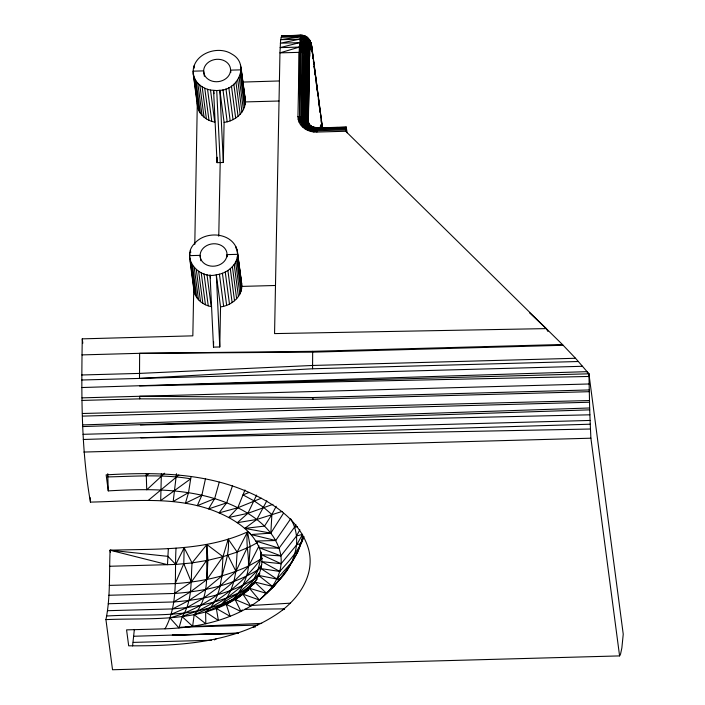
<?xml version="1.0" encoding="UTF-8"?>
<svg xmlns="http://www.w3.org/2000/svg" width="705" height="705" viewBox="0 0 705 705"><rect width="100%" height="100%" fill="white"/><g stroke="black" fill="none" stroke-linecap="round" stroke-linejoin="round"><path stroke-width="1.06" d="M322.441 127.993L311.962 48.01C311.619 41.939 307.794 34.378 300.665 35.409L299.334 47.094L297.951 116.537C297.81 126.23 307.953 132.584 316.88 132.047L345.723 131.262L562.396 344.489L575.536 358.272L588.931 373.809L623.238 634.192L621.854 647.957L620.541 654.143L619.589 655.906L112.527 669.75L105.926 619.607C148.958 617.765 196.395 622.797 235.118 599.497C250.531 590.411 264.86 573.773 261.379 554.685C256.787 533.905 237.391 520.898 219.061 512.887C178.532 495.298 133.174 501.255 90.443 502.101C80.96 448.213 81.41 393.355 82.256 338.858L192.835 335.836L193.752 287.719M322.37 127.605L311.566 45.455L309.565 39.833L307.821 38.29M312.668 351.328L312.562 368.786L139.493 378.426L139.634 353.32L312.668 351.328L562.396 344.489M176.038 548.164C174.355 575.016 178.621 604.255 165.041 628.825L126.574 629.873L128.68 645.815C178.03 646.036 230.843 643.251 273.813 616.082C296.171 602.458 315.963 576.584 308.561 549.116C299.413 518.219 269.134 500.074 240.854 488.997C198.034 472.421 151.311 472.332 106.147 474.844L108.262 490.883C151.778 488.424 197.744 487.957 237.796 507.759C257.272 517.523 277.25 533.077 280.89 555.901C283.595 577.272 267.847 595.54 250.751 606.044C225.08 621.66 194.756 627.75 165.041 628.825M105.926 619.607C110.57 596.835 109.072 573.315 110.103 550.217C156.166 548.675 204.494 551.513 247.552 531.887L250.249 533.447M194.791 244.415L197.294 103.238M220.55 306.86C231.795 305.635 243.251 295.906 241.683 283.789L237.453 251.72C233.937 232.659 206.248 229.909 194.73 243.304C180.242 257.625 198.836 279.603 216.32 274.783L220.55 306.86L219.784 346.957L213.509 347.133L213.606 341.714M193.223 73.778C194.43 82.397 202.309 88.557 210.513 90.046L214.743 122.124C206.539 120.625 198.651 114.474 197.453 105.856L193.223 73.778C191.407 54.452 217.378 44.406 232.051 54.197C249.931 64.067 237.982 90.205 219.863 90.302L224.093 122.379L223.326 162.485L217.052 162.652L217.149 157.233M218.77 236.228L220.189 162.573L216.726 90.557L210.513 90.046M109.795 566.256L175.765 564.449L184.155 547.785L192.06 562.916C190.702 580.761 192.624 601.074 182.216 616.69L192.624 626.313L194.183 614.716C211.615 595.919 205.446 567.745 206.891 544.524L222.965 556.686L237.136 552.077L250.187 546.56L257.422 542.656M109.301 585.388L175.192 583.59L183.793 563.692L184.155 547.785M248.407 590.129L242.467 594.236L216.347 608.486L230.138 616.346L226.226 604.308C236.51 598.122 242.978 587.406 246.486 576.17C251.588 561.77 245.049 546.719 247.552 531.887L237.136 552.077L235.937 571.341L233.875 581.502L230.826 590.438L226.843 597.981L221.987 604.035L216.347 608.486L218.374 620.453L205.613 611.975L210.284 607.833L226.843 597.981L242.978 585.291L257.845 570.028L261.687 564.793M254.549 583.502L232.765 599.479L205.613 611.975L205.816 623.793L194.183 614.716L210.284 607.833C215.457 601.532 218.233 593.777 220.172 585.961C222.031 570.107 230.182 555.487 228.226 539.175L237.136 552.077M316.88 132.047L317.365 127.772L307.829 126.195L299.008 121.991C303.538 120 309.098 121.551 310.429 126.706L304.296 117.612L304.093 52.928L304.754 40.194L305.97 36.404C313.355 41.392 308.966 50.284 309.504 57.422L308.27 121.612L308.684 125.182L308.006 120.687L308.684 55.616L309.918 41.463L309.565 39.833L308.79 41.119L307.997 50.196L306.631 118.978L308.006 123.49L312.156 127.147M345.723 131.262L346.208 126.988L347.133 132.787M161.357 473.778L160.696 500.585L190.702 478.81C163.304 474.13 135.448 476.289 107.839 476.924L108.262 490.883M108.27 603.744L173.668 601.955L190.297 591.98L206.962 579.492L207.869 560.316L206.891 544.524L192.06 562.916L175.765 564.449L167.94 556.351L110.103 550.217L110.385 552.385M168.345 548.516L167.49 564.679L110.103 550.217M257.29 578.972C248.019 590.543 233.196 594.703 221.987 604.035C208.874 608.794 194.941 610.75 182.216 616.69L178.982 627.996L169.887 617.853C200.863 609.34 227.882 589.874 248.856 565.877L250.187 546.56L247.552 531.887M132.584 645.93L134.355 629.442M261.044 552.05C260.356 570.645 251.474 589.759 235.118 599.497L240.978 611.526L242.317 609.887M176.488 473.707L173.192 501.484L188.526 492.592L191.029 476.695M224.093 122.379C235.338 121.154 246.794 111.425 245.217 99.317L240.995 67.239M219.784 346.957L216.32 274.783C227.565 273.558 239.03 263.829 237.453 251.72M547.926 331.438L546.26 328.609L274.562 333.597L279.955 52.866L280.643 39.691L281.894 35.779L301.132 35.25L304.428 35.744L306.922 37.48L307.768 39.824L309.618 53.492L309.257 44.6L308.147 38.625L306.922 37.48L305.67 48.486L305.573 118.237L309.486 125.587C308.852 120.053 303.027 118.132 298.189 119.312C302.709 124.098 309.187 126.336 315.47 127.684L315.717 127.949C310.746 127.385 305.459 123.692 305.573 118.237L306.939 49.271L308.147 38.625L309.16 39.965L310.024 47.543L310.306 41.331L311.557 46.671M280.44 578.1L274.078 586.269L266.596 593.399L249.464 588.27L259.325 599.981L274.078 586.269L280.44 578.1L278.81 579.572M261.502 553.372L260.48 559.594C244 581.334 222.569 599.241 197.823 610.83C167.878 616.831 137.096 614.125 106.799 616.011M264.578 594.35L266.596 593.399L254.708 582.004L272.482 586.393C292.161 570.83 304.763 542.083 290.663 518.792L275.717 540.524L255.871 541.035L279.074 548.146L294.434 527.331L295.871 524.546M302.56 534.346L296.735 544.789L281.128 563.709L261.379 554.685L280.89 555.901L296.47 536.038L302.56 534.346C301.246 551.522 289.64 565.172 280.343 578.805L276.898 579.052L258.568 575.412L259.907 573.764M219.264 482.149L214.637 498.655L197.285 505.688L201.868 495.227L205.543 478.457M311.169 43.745L312.086 49.403L310.72 42.177L310.967 44.609L310.782 42.943L309.786 46.045L309.354 52.337L308.393 123.005M303.829 536.752C299.317 550.376 289.032 560.872 279.788 571.455L260.982 568.6L276.898 579.052L291.993 562L297.625 552.244L302.93 537.827M188.526 492.592L185.45 503.194L201.868 495.227M228.226 539.175L222.965 556.686L221.908 575.897L205.578 589.468L188.843 600.528L172.593 608.926L107.583 610.697M261.317 498.224L237.796 507.759L219.061 512.887L226.666 502.859L232.535 485.648M244.952 489.957L237.796 507.759L228.693 517.496L247.904 513.319L272.967 504.331M292.478 560.81L293.298 558.774M303.785 536.584L301 543.379L296.735 544.789M256.611 495.077L247.904 513.319L237.303 522.687L256.858 519.453L282.132 511.433M266.825 500.823L256.858 519.453L244.767 528.398L270.843 533.139L283.481 513.222M171.324 614.249L186.992 607.56L203.569 598.104L220.172 585.961L235.937 571.341L247.138 547.855M175.192 583.59C200.502 581.881 225.776 576.646 248.856 565.877L259.026 545.917M276.201 506.26L271.874 514.518L264.534 526.089L244.767 528.398M296.47 536.038L299.863 529.737M291.932 561.753L287.041 570.239L281.762 576.523M214.637 498.655L208.548 508.931L226.666 502.859M299.775 545.344L301.899 541.81M206.962 579.492L222.965 556.686L207.869 560.316L192.06 562.916M108.843 595.267L174.54 593.469L191.319 582.066L206.556 560.528M266.323 593.284L267.644 591.548M259.466 572.901L253.923 579.378L238.378 593.108L226.843 597.981L214.311 602.052L200.969 605.26L186.992 607.56L172.593 608.926M246.556 591.469L235.118 599.497L250.751 606.044L252.073 604.52M164.688 473.205L146.728 489.825L146.305 475.866L148.737 473.672M250.566 587.38L242.467 594.236L226.226 604.308L240.978 611.526M148.138 500.515L178.832 475.038M248.812 589.406L242.899 594.13L250.751 606.044M245.587 592.209L242.899 594.13L259.325 599.981M262.181 558.422L248.856 565.877M261.458 567.534C235.831 584.507 204.82 591.248 174.54 593.469M259.14 575.774C234.192 593.037 203.507 599.752 173.668 601.955M214.391 639.911L216.144 638.933M315.717 127.949L312.694 127.605L310.315 131.262L316.977 129.623L345.82 128.839M303.291 36.36L304.428 35.744M295.236 553.478L297.625 552.244M248.794 492.566L242.969 494.901L254.152 500.911L263.688 507.45L271.874 514.518L270.843 533.139L250.989 534.54L275.717 540.524M282.608 609.825L284.582 609.085M345.758 129.949L316.915 130.733L313.54 131.897L314.545 128.636L315.47 127.684M294.434 527.331L297.378 526.547M345.899 127.966L317.047 128.751L307.301 130.161L309.865 127.341L311.337 126.653L313.646 127.332L314.28 128.169M345.988 127.349L317.144 128.143L311.539 128.971L304.586 128.636C306.525 126.547 309.927 124.318 312.412 127.032L302.163 121.286L297.951 116.537C302.868 116.193 309.521 118.704 308.693 124.767L308.27 121.612L309.239 56.506L308.2 46.319L306.525 38.722L305.521 36.554L302.806 35.347L281.436 35.929L301.132 35.25M216.726 90.557L219.863 90.302L223.326 162.485M274.078 586.269L272.482 586.393L258.568 575.412M307.362 37.33L306.437 37.391L305.97 36.404M251.042 605.516L290.372 603.172M186.041 626.815L261.696 623.37M82.697 424.912L589.653 407.983L588.931 373.809L587.221 372.469M82.749 426.569L589.715 409.852L589.653 407.983M587.221 371.65L81.85 387.538M238.237 633.064L133.871 636.254M242.317 82.088L279.418 80.952M83.252 439.479L590.252 424.207L590.896 438.202L619.589 655.906M299.184 52.346L279.955 52.866L299.334 47.094C304.992 46.645 311.522 50.936 309.504 57.422C308.27 53.227 302.974 52.355 299.184 52.346L299.634 116.572C299.502 125.428 308.764 131.227 316.915 130.733M279.03 101.009L245.375 101.925L241.154 69.848L230.57 70.139A13.501 11.192 -7.5 0 1 210.196 80.414A13.501 11.192 -7.5 0 1 210.566 60.965A13.501 11.192 -7.5 0 1 230.57 70.139L230.861 72.307M346.208 126.988L312.13 128.16L302.26 126.724C304.613 124.935 308.755 123.102 310.826 126.292M319.621 127.966L337.783 127.473M275.488 285.481L241.833 286.406L237.611 254.329L227.028 254.62A13.501 11.192 -7.5 0 1 206.653 264.895A13.501 11.192 -7.5 0 1 207.023 245.446A13.501 11.192 -7.5 0 1 227.028 254.62L227.318 256.787M81.947 354.897L139.634 353.32L312.659 352.156L563.189 345.283M575.536 358.272L312.544 365.463L139.458 373.403L81.762 374.981M312.562 368.786L578.329 361.515M81.798 380.004L582.603 366.283M588.931 373.809L139.546 385.961L588.948 376.461M82 397.858L589.063 383.978M82.044 400.431L139.74 398.854L312.941 399.25L589.221 391.689M139.74 398.854L139.696 396.281L312.914 397.514L589.195 389.953M82.423 416.117L589.477 402.238M83.049 434.315L590.103 420.444M83.851 452.055L590.896 438.202M180.595 627.203L257.669 625.106M133.201 642.396L211.368 640.263M82.344 413.5L589.424 400.537M253.201 627.045L255.351 626.992M140.445 424.992L589.882 414.813L590.252 424.207M140.947 437.893L590.473 429.019M244.661 609.323L284.089 608.864M279.074 548.146L259.352 547.776L280.89 555.901M281.894 35.779L288.468 35.937M317.144 128.143L306.781 126.794L300.374 124.485C303.45 122.802 308.411 121.868 310.191 125.86L308.014 122.696L306.631 118.978L306.807 54.047L303.194 39.595L300.665 35.409L281.013 37.25L300.242 36.722C305.265 36.501 310.103 40.608 310.297 45.71L310.306 41.331M317.047 128.751C310.35 129.156 302.745 124.388 302.859 117.118L302.515 52.575L303.194 39.595L303.978 35.893L306.181 41.022L308.684 55.616L307.45 119.806L309.486 125.587M316.977 129.623C309.574 130.072 301.167 124.803 301.282 116.766L300.868 52.381L301.546 39.251L302.339 35.506L304.754 40.194L307.865 54.787L307.45 119.806L308.799 124.344L308.543 123.463M281.128 563.709L261.925 561.665L279.788 571.455M313.196 127.332L317.365 127.772C311.196 128.742 304.207 124.247 304.296 117.612L305.529 53.421L302.894 43.04L300.242 36.722L280.643 39.691L299.872 39.163C305.653 38.819 311.328 44.151 309.795 50.161C309.283 45.314 304.084 42.476 299.563 42.661L280.334 43.19L299.872 39.163L301.246 42.732L304.093 52.928L302.859 117.118L309.733 125.208M189.689 258.259L193.91 290.337C195.109 298.946 202.996 305.106 211.2 306.605L206.979 274.527M311.936 126.706L314.007 127.614M311.592 127.667C309.239 123.393 303.467 121.498 301.282 116.766L302.515 52.575L299.563 42.661L280.105 47.623L299.334 47.094L300.868 52.381L299.634 116.572L303.644 121.207L312.412 127.032M310.394 125.843L310.967 126.221M529.473 312.729L546.26 328.609M309.019 39.41L309.997 40.723M227.803 555.108L235.937 571.341M183.793 563.692L191.319 582.066M245.217 99.317L240.431 64.684M241.683 283.789L236.889 249.165M313.135 58.682L311.989 49.949L313.108 58.674M313.425 60.868L313.857 64.137L313.39 60.85M314.148 66.323L318.025 95.792M318.316 97.977L320.185 112.165M320.475 114.351L320.907 117.62M321.189 119.806L322.194 127.446M240.899 72.474L245.12 104.552M240.229 75.065L244.459 107.142M239.171 77.576L243.401 109.654M237.735 79.965L241.965 112.042M235.946 82.194L240.176 114.272M233.84 84.221L238.061 116.299M231.443 86.019L235.664 118.096M228.799 87.543L233.02 119.621M225.952 88.786L230.182 120.855M222.965 89.711L227.186 121.78M237.356 256.955L241.577 289.024M235.928 246.706L236.21 248.847M236.686 259.546L240.916 291.614M214.012 93.686L213.589 90.478L217.052 162.652M235.629 262.048L239.859 294.126M234.192 264.445L238.422 296.523M232.403 266.675L236.633 298.744M207.552 89.288L211.782 121.366M230.297 268.702L234.518 300.779M204.362 76.299L203.648 70.879L193.073 71.17L198.017 108.411M204.758 88.204L208.988 120.282M227.9 270.491L232.121 302.568M202.168 86.821L206.398 118.889M225.256 272.024L229.477 304.102M199.841 85.155L204.062 117.233M197.805 83.234L202.035 115.312M222.41 273.258L226.64 305.336M196.096 81.101L200.326 113.179M193.99 65.953L194.272 68.094M194.756 78.793L198.977 110.87M219.422 274.183L223.644 306.261M210.469 278.158L210.046 274.95L213.509 347.133M204.009 273.76L208.239 305.838M200.819 260.771L200.105 255.36L189.53 255.642L189.953 258.85M201.216 272.685L205.446 304.754M198.625 271.293L202.855 303.37M196.298 269.627L200.528 301.705M194.263 267.715L198.493 299.792M192.562 265.582L196.783 297.66M190.447 250.434L190.729 252.575M191.214 263.265L195.435 295.342M189.786 253.024L190.068 255.157M190.253 260.815L194.474 292.892M82.256 338.858L82.82 343.194M314.095 66.305L314.518 69.583M314.8 71.76L315.223 75.038M315.505 77.215L315.928 80.485M316.21 82.67L316.642 85.939M316.924 88.125L317.347 91.394M317.629 93.58L317.911 95.757M318.334 99.035L318.757 102.304M319.039 104.49L319.462 107.759M319.744 109.936L320.026 112.121M320.449 115.391L320.731 117.576M321.154 120.846L321.436 123.031M321.859 126.301L322.141 128.486M90.275 497.721L90.443 502.101M589.715 409.852L589.882 414.813M146.252 473.725L146.305 475.866M107.768 473.698L107.839 476.924M312.914 397.514L312.941 399.25M320.308 127.367A15.431 1.075 88.4 0 1 321.506 127.349M238.396 633.346L172.328 635.196L238.396 633.407"/></g></svg>
